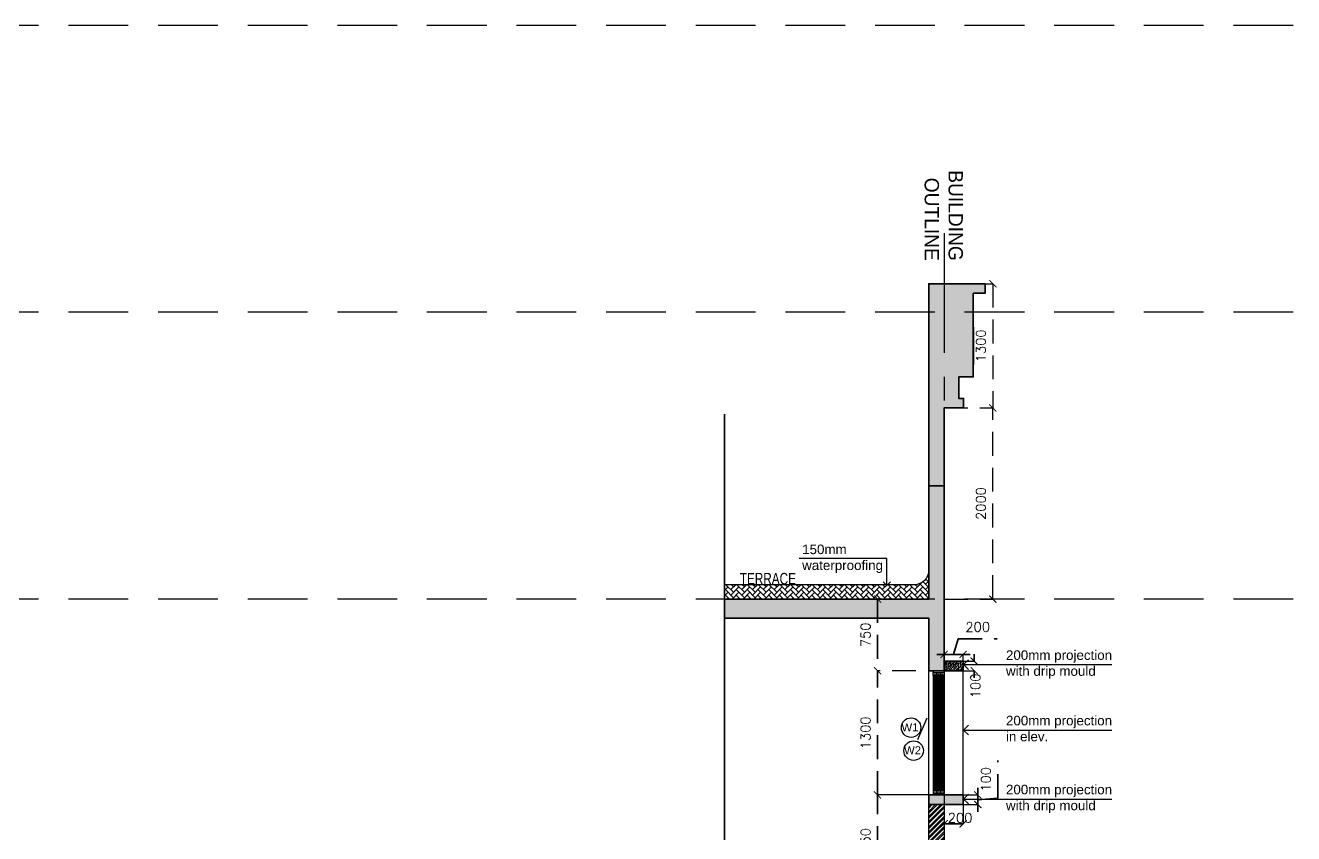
# Model space of a CAD drawing. Header units: millimetres. Extents: x 1066295 to 1300022, y -5734212 to -5454663.
# Drawn here: x 1173901 to 1187169, y -5463648 to -5455191 of the extents above; entities that cross this region are included whole.
import ezdxf
from ezdxf.enums import TextEntityAlignment as Align

# ---------------------------------------------------------------- set-up
doc = ezdxf.new("R2010")
doc.units = ezdxf.units.MM
doc.header["$LTSCALE"] = 1000
doc.header["$MEASUREMENT"] = 0
for name, pattern in [('AUDIT_D_120904163729-0', [0]), ('T9_PROFILE SECTIONS$0$HIDDEN', [0.375, 0.25, -0.125]), ('T9_PROFILE SECTIONS$0$HIDDEN2', [0.1875, 0.125, -0.0625]), ('T9_PROFILE SECTIONS$0$T10(T7 IS SIMILAR BUT MIRROR) - DIMENSION & TEXTING$0$HIDDEN', [0.375, 0.25, -0.125]), ('T9_PROFILE SECTIONS$0$T8_PROFILE SECTIONS$0$AUDIT_D_120904163729-0', [0]), ('T9_PROFILE SECTIONS$0$T8_PROFILE SECTIONS$0$HIDDEN', [0.375, 0.25, -0.125]), ('T9_PROFILE SECTIONS$0$T8_PROFILE SECTIONS$0$PHANTOM2', [1.25, 0.625, -0.125, 0.125, -0.125, 0.125, -0.125])]:
    doc.linetypes.add(name, pattern=pattern)
doc.layers.get('0').update_dxf_attribs({"linetype": 'AUDIT_D_120904163729-0'})
for name, color, linetype, lineweight in [('T9_PROFILE SECTIONS$0$A-SLAB', 3, 'Continuous', 35), ('T9_PROFILE SECTIONS$0$T8_PROFILE SECTIONS$0$A-DIMENSION', 2, 'Continuous', 35), ('T9_PROFILE SECTIONS$0$T8_PROFILE SECTIONS$0$A-SLAB', 3, 'Continuous', 35), ('T9_PROFILE SECTIONS$0$T8_PROFILE SECTIONS$0$a-Text', 4, 'Continuous', 0), ('T9_PROFILE SECTIONS$0$T8_PROFILE SECTIONS$0$NON-STRUCT -150', 230, 'Continuous', 30), ('T9_PROFILE SECTIONS$0$T8_PROFILE SECTIONS$0$R0-18-10-2014-T1-1st Podium Floor Plan$0$Text', 7, 'Continuous', 0)]:
    doc.layers.add(name, color=color, linetype=linetype, lineweight=lineweight)
for name, color, linetype in [('T9_PROFILE SECTIONS$0$LEVEL', 7, 'Continuous'), ('T9_PROFILE SECTIONS$0$T10(T7 IS SIMILAR BUT MIRROR) - DIMENSION & TEXTING$0$A-DIMENSIONS', 2, 'T9_PROFILE SECTIONS$0$T10(T7 IS SIMILAR BUT MIRROR) - DIMENSION & TEXTING$0$HIDDEN'), ('T9_PROFILE SECTIONS$0$T8_PROFILE SECTIONS$0$A-BUILDING LINE TURNS HERE', 252, 'T9_PROFILE SECTIONS$0$T8_PROFILE SECTIONS$0$PHANTOM2'), ('T9_PROFILE SECTIONS$0$T8_PROFILE SECTIONS$0$a-ele', 8, 'Continuous'), ('T9_PROFILE SECTIONS$0$T8_PROFILE SECTIONS$0$A-SUNK SLAB', 251, 'T9_PROFILE SECTIONS$0$T8_PROFILE SECTIONS$0$AUDIT_D_120904163729-0'), ('T9_PROFILE SECTIONS$0$T8_PROFILE SECTIONS$0$a-wall', 6, 'Continuous'), ('T9_PROFILE SECTIONS$0$T8_PROFILE SECTIONS$0$a-window', 5, 'Continuous'), ('T9_PROFILE SECTIONS$0$T8_PROFILE SECTIONS$0$ELEV 5', 8, 'Continuous'), ('T9_PROFILE SECTIONS$0$T8_PROFILE SECTIONS$0$HATCH 150', 8, 'Continuous'), ('T9_PROFILE SECTIONS$0$T8_PROFILE SECTIONS$0$Leader', 2, 'T9_PROFILE SECTIONS$0$T8_PROFILE SECTIONS$0$AUDIT_D_120904163729-0'), ('T9_PROFILE SECTIONS$0$T8_PROFILE SECTIONS$0$TEXT ROOM', 7, 'Continuous'), ('T9_PROFILE SECTIONS$0$T8_PROFILE SECTIONS$0$TYPICAL UNITS$0$a-door-no', 104, 'Continuous')]:
    doc.layers.add(name, color=color, linetype=linetype)
doc.styles.add('T9_PROFILE SECTIONS$0$Romans 1', font='romans.shx', dxfattribs={"height": 100})
doc.styles.add('T9_PROFILE SECTIONS$0$T8_PROFILE SECTIONS$0$ARIAL ARROW', font='arial.ttf')
doc.styles.add('T9_PROFILE SECTIONS$0$T8_PROFILE SECTIONS$0$Romans 1', font='romans.shx', dxfattribs={"height": 100})
doc.styles.add('T9_PROFILE SECTIONS$0$T8_PROFILE SECTIONS$0$RSP_TXT 500', font='swisscl.ttf', dxfattribs={"height": 250})
doc.styles.add('T9_PROFILE SECTIONS$0$T8_PROFILE SECTIONS$0$STANDARD', font='GOTHIC.TTF')
doc.styles.add('T9_PROFILE SECTIONS$0$T8_PROFILE SECTIONS$0$TYPICAL UNITS$0$LODHA STANDERD', font='sanss___.ttf')
doc.dimstyles.new('T9_PROFILE SECTIONS$0$ALPINE S', dxfattribs={"dimscale": 0, "dimtxt": 100, "dimasz": 75, "dimexe": 0, "dimexo": 0, "dimgap": 75, "dimtad": 1, "dimdec": 0, "dimzin": 0, "dimdsep": 46, "dimtxsty": 'T9_PROFILE SECTIONS$0$Romans 1', "dimblk": 'T9_PROFILE SECTIONS$0$_ArchTick', "dimcen": 0.09, "dimclrd": 256, "dimclre": 256, "dimclrt": 7, "dimadec": 0, "dimazin": 0, "dimtfac": 1, "dimtdec": 0, "dimtofl": 0, "dimtmove": 1, "dimatfit": 0, "dimldrblk": 'T9_PROFILE SECTIONS$0$_Open90', "dimfxl": 1, "dimtolj": 1, "dimtzin": 0, "dimarcsym": 0})
doc.dimstyles.new('T9_PROFILE SECTIONS$0$T8_PROFILE SECTIONS$0$ALPINE S', dxfattribs={"dimscale": 0, "dimtxt": 100, "dimasz": 75, "dimexe": 0, "dimexo": 0, "dimgap": 75, "dimtad": 1, "dimdec": 0, "dimzin": 0, "dimdsep": 46, "dimtxsty": 'T9_PROFILE SECTIONS$0$T8_PROFILE SECTIONS$0$Romans 1', "dimblk": 'T9_PROFILE SECTIONS$0$T8_PROFILE SECTIONS$0$_ArchTick', "dimcen": 0.09, "dimclrd": 256, "dimclre": 256, "dimclrt": 7, "dimadec": 0, "dimazin": 0, "dimtfac": 1, "dimtdec": 0, "dimtofl": 0, "dimtmove": 1, "dimatfit": 0, "dimldrblk": 'T9_PROFILE SECTIONS$0$T8_PROFILE SECTIONS$0$_Open90', "dimfxl": 1, "dimtolj": 1, "dimtzin": 0, "dimarcsym": 0})

# ---------------------------------------------------------------- blocks, each defined once
blk = doc.blocks.new('T9_PROFILE SECTIONS$0$T8_PROFILE SECTIONS$0$_ArchTick')
at = {"color": 0, "linetype": 'ByBlock', "const_width": 0.15}
blk.add_lwpolyline([(-0.5, -0.5), (0.5, 0.5)], dxfattribs=at)
blk = doc.blocks.new('*D679')
at = {"layer": 'T9_PROFILE SECTIONS$0$T8_PROFILE SECTIONS$0$A-DIMENSION', "linetype": 'T9_PROFILE SECTIONS$0$T8_PROFILE SECTIONS$0$HIDDEN', "lineweight": -2, "transparency": 16777216}
for p, q in [((1184962.819292614, -5458795.054035557), (1184561.035165025, -5458795.054035557)), ((1184962.819292614, -5459545.054035557), (1184561.035165025, -5459545.054035557))]:
    blk.add_line(p, q, dxfattribs=at)
at = {"layer": 'T9_PROFILE SECTIONS$0$T8_PROFILE SECTIONS$0$A-DIMENSION', "linetype": 'T9_PROFILE SECTIONS$0$T8_PROFILE SECTIONS$0$HIDDEN', "transparency": 16777216}
blk.add_line((1184561.035165025, -5458795.054035557), (1184561.035165025, -5459545.054035557), dxfattribs=at)
at = {"layer": 'T9_PROFILE SECTIONS$0$T8_PROFILE SECTIONS$0$A-DIMENSION', "linetype": 'ByBlock', "transparency": 16777216, "xscale": 75, "yscale": 75, "zscale": 75}
for p, rotation in [((1184561.035165025, -5458795.054035557), 90), ((1184561.035165025, -5459545.054035557), 270)]:
    blk.add_blockref('T9_PROFILE SECTIONS$0$T8_PROFILE SECTIONS$0$_ArchTick', p, dxfattribs=dict(at, rotation=rotation))
at = {"layer": 'T9_PROFILE SECTIONS$0$T8_PROFILE SECTIONS$0$A-DIMENSION', "color": 7, "linetype": 'ByBlock', "transparency": 16777216, "insert": (1184436.035165026, -5459170.054035557), "char_height": 100, "attachment_point": 5, "rotation": 90, "style": 'T9_PROFILE SECTIONS$0$T8_PROFILE SECTIONS$0$Romans 1'}
blk.add_mtext('\\A1;750', dxfattribs=at)
blk = doc.blocks.new('T9_PROFILE SECTIONS$0$T8_PROFILE SECTIONS$0$_Open90')
at = {"color": 0, "linetype": 'ByBlock', "lineweight": -2}
for p, q in [((0, 0), (-1, 0)), ((-0.5, 0.5), (0, 0)), ((0, 0), (-0.5, -0.5))]:
    blk.add_line(p, q, dxfattribs=at)
blk = doc.blocks.new('*D697')
at = {"layer": 'T9_PROFILE SECTIONS$0$T8_PROFILE SECTIONS$0$A-DIMENSION', "linetype": 'T9_PROFILE SECTIONS$0$T8_PROFILE SECTIONS$0$HIDDEN', "lineweight": -2, "transparency": 16777216}
for p, q in [((1184962.826916297, -5460845.034934166), (1184561.042789986, -5460845.034934166)), ((1185096.508712113, -5461794.981368806), (1184561.042789986, -5461794.981368806))]:
    blk.add_line(p, q, dxfattribs=at)
at = {"layer": 'T9_PROFILE SECTIONS$0$T8_PROFILE SECTIONS$0$A-DIMENSION', "linetype": 'T9_PROFILE SECTIONS$0$T8_PROFILE SECTIONS$0$HIDDEN', "transparency": 16777216}
blk.add_line((1184561.042789986, -5461794.981368806), (1184561.042789986, -5460845.034934166), dxfattribs=at)
at = {"layer": 'T9_PROFILE SECTIONS$0$T8_PROFILE SECTIONS$0$A-DIMENSION', "linetype": 'ByBlock', "transparency": 16777216, "xscale": 75, "yscale": 75, "zscale": 75}
for p, rotation in [((1184561.042789986, -5460845.034934166), 90), ((1184561.042789986, -5461794.981368806), 270)]:
    blk.add_blockref('T9_PROFILE SECTIONS$0$T8_PROFILE SECTIONS$0$_ArchTick', p, dxfattribs=dict(at, rotation=rotation))
at = {"layer": 'T9_PROFILE SECTIONS$0$T8_PROFILE SECTIONS$0$A-DIMENSION', "color": 7, "linetype": 'ByBlock', "transparency": 16777216, "insert": (1184436.042789987, -5461320.008151487), "char_height": 100, "attachment_point": 5, "rotation": 90, "style": 'T9_PROFILE SECTIONS$0$T8_PROFILE SECTIONS$0$Romans 1'}
blk.add_mtext('\\A1;950', dxfattribs=at)
blk = doc.blocks.new('*D698')
at = {"layer": 'T9_PROFILE SECTIONS$0$T8_PROFILE SECTIONS$0$A-DIMENSION', "linetype": 'T9_PROFILE SECTIONS$0$T8_PROFILE SECTIONS$0$HIDDEN', "lineweight": -2, "transparency": 16777216}
for p, q in [((1184962.826916297, -5459545.054038306), (1184561.042789986, -5459545.054038306)), ((1185096.60679037, -5460845.034934168), (1184561.042789986, -5460845.034934168))]:
    blk.add_line(p, q, dxfattribs=at)
at = {"layer": 'T9_PROFILE SECTIONS$0$T8_PROFILE SECTIONS$0$A-DIMENSION', "linetype": 'T9_PROFILE SECTIONS$0$T8_PROFILE SECTIONS$0$HIDDEN', "transparency": 16777216}
blk.add_line((1184561.042789986, -5460845.034934168), (1184561.042789986, -5459545.054038306), dxfattribs=at)
at = {"layer": 'T9_PROFILE SECTIONS$0$T8_PROFILE SECTIONS$0$A-DIMENSION', "linetype": 'ByBlock', "transparency": 16777216, "xscale": 75, "yscale": 75, "zscale": 75}
for p, rotation in [((1184561.042789986, -5459545.054038306), 90), ((1184561.042789986, -5460845.034934168), 270)]:
    blk.add_blockref('T9_PROFILE SECTIONS$0$T8_PROFILE SECTIONS$0$_ArchTick', p, dxfattribs=dict(at, rotation=rotation))
at = {"layer": 'T9_PROFILE SECTIONS$0$T8_PROFILE SECTIONS$0$A-DIMENSION', "color": 7, "linetype": 'ByBlock', "transparency": 16777216, "insert": (1184436.042789987, -5460195.044486237), "char_height": 100, "attachment_point": 5, "rotation": 90, "style": 'T9_PROFILE SECTIONS$0$T8_PROFILE SECTIONS$0$Romans 1'}
blk.add_mtext('\\A1;1300', dxfattribs=at)
blk = doc.blocks.new('T9_PROFILE SECTIONS$0$T8_PROFILE SECTIONS$0$TYPICAL UNITS$0$B-flat-33')
at = {"layer": 'T9_PROFILE SECTIONS$0$T8_PROFILE SECTIONS$0$TYPICAL UNITS$0$a-door-no'}
blk.add_ellipse((14107.61507096316, 1401.53111237858), major_axis=(0.02899166201322233, -181.0162510421596), ratio=0.9999894850701674, dxfattribs=at)
at = {"layer": 'T9_PROFILE SECTIONS$0$T8_PROFILE SECTIONS$0$TYPICAL UNITS$0$a-door-no', "style": 'T9_PROFILE SECTIONS$0$T8_PROFILE SECTIONS$0$TYPICAL UNITS$0$LODHA STANDERD', "oblique": 1.577147961390024e-05, "width": 0.9999894886737732}
blk.add_attdef('OP1', text='', height=149.9999997297267, rotation=0.7592242381622432, dxfattribs=at).set_placement((14117.02385249914, 1331.605178014608), align=Align.CENTER)
blk = doc.blocks.new('*D702')
at = {"layer": 'T9_PROFILE SECTIONS$0$T8_PROFILE SECTIONS$0$A-DIMENSION', "linetype": 'T9_PROFILE SECTIONS$0$T8_PROFILE SECTIONS$0$HIDDEN', "lineweight": -2, "transparency": 16777216}
for p, q in [((1185256.61120601, -5460945.029635462), (1185256.61120601, -5461146.920588057)), ((1185456.611205964, -5460945.026231403), (1185456.611205964, -5461146.920588057))]:
    blk.add_line(p, q, dxfattribs=at)
at = {"layer": 'T9_PROFILE SECTIONS$0$T8_PROFILE SECTIONS$0$A-DIMENSION', "linetype": 'T9_PROFILE SECTIONS$0$T8_PROFILE SECTIONS$0$HIDDEN', "transparency": 16777216}
blk.add_line((1185456.611205964, -5461146.920588057), (1185256.61120601, -5461146.920588057), dxfattribs=at)
at = {"layer": 'T9_PROFILE SECTIONS$0$T8_PROFILE SECTIONS$0$A-DIMENSION', "linetype": 'ByBlock', "transparency": 16777216, "xscale": 75, "yscale": 75, "zscale": 75, "rotation": 180}
blk.add_blockref('T9_PROFILE SECTIONS$0$T8_PROFILE SECTIONS$0$_ArchTick', (1185256.61120601, -5461146.920588057), dxfattribs=at)
at = {"layer": 'T9_PROFILE SECTIONS$0$T8_PROFILE SECTIONS$0$A-DIMENSION', "linetype": 'ByBlock', "transparency": 16777216, "xscale": 75, "yscale": 75, "zscale": 75}
blk.add_blockref('T9_PROFILE SECTIONS$0$T8_PROFILE SECTIONS$0$_ArchTick', (1185456.611205964, -5461146.920588057), dxfattribs=at)
at = {"layer": 'T9_PROFILE SECTIONS$0$T8_PROFILE SECTIONS$0$A-DIMENSION', "color": 7, "linetype": 'ByBlock', "transparency": 16777216, "insert": (1185424.264159498, -5461084.201925551), "char_height": 100, "attachment_point": 5, "style": 'T9_PROFILE SECTIONS$0$T8_PROFILE SECTIONS$0$Romans 1'}
blk.add_mtext('\\A1;200', dxfattribs=at)
blk = doc.blocks.new('*D703')
at = {"layer": 'T9_PROFILE SECTIONS$0$T8_PROFILE SECTIONS$0$A-DIMENSION', "linetype": 'T9_PROFILE SECTIONS$0$T8_PROFILE SECTIONS$0$HIDDEN', "transparency": 16777216}
for p, q in [((1185819.188891357, -5460878.327149066), (1185819.188891357, -5460485.470006209)), ((1185609.754069575, -5460845.026231424), (1185609.754069575, -5460770.026231424)), ((1185609.754069575, -5460945.026231403), (1185609.754069575, -5460845.026231424)), ((1185609.754069575, -5460895.026231414), (1185819.188891357, -5460878.327149066)), ((1185609.754069575, -5460945.026231403), (1185609.754069575, -5461020.026231403))]:
    blk.add_line(p, q, dxfattribs=at)
at = {"layer": 'T9_PROFILE SECTIONS$0$T8_PROFILE SECTIONS$0$A-DIMENSION', "linetype": 'T9_PROFILE SECTIONS$0$T8_PROFILE SECTIONS$0$HIDDEN', "lineweight": -2, "transparency": 16777216}
for p, q in [((1185456.611205964, -5460845.026231424), (1185609.754069575, -5460845.026231424)), ((1185456.611205964, -5460945.026231403), (1185609.754069575, -5460945.026231403))]:
    blk.add_line(p, q, dxfattribs=at)
at = {"layer": 'T9_PROFILE SECTIONS$0$T8_PROFILE SECTIONS$0$A-DIMENSION', "linetype": 'ByBlock', "transparency": 16777216, "xscale": 75, "yscale": 75, "zscale": 75}
for p, rotation in [((1185609.754069575, -5460845.026231424), 270), ((1185609.754069575, -5460945.026231403), 90)]:
    blk.add_blockref('T9_PROFILE SECTIONS$0$T8_PROFILE SECTIONS$0$_ArchTick', p, dxfattribs=dict(at, rotation=rotation))
at = {"layer": 'T9_PROFILE SECTIONS$0$T8_PROFILE SECTIONS$0$A-DIMENSION', "color": 7, "linetype": 'ByBlock', "transparency": 16777216, "insert": (1185694.188891358, -5460681.898577638), "char_height": 100, "attachment_point": 5, "rotation": 90, "style": 'T9_PROFILE SECTIONS$0$T8_PROFILE SECTIONS$0$Romans 1'}
blk.add_mtext('\\A1;100', dxfattribs=at)
blk = doc.blocks.new('T9_PROFILE SECTIONS$0$_ArchTick')
at = {"color": 0, "linetype": 'ByBlock', "const_width": 0.15}
blk.add_lwpolyline([(-0.5, -0.5), (0.5, 0.5)], dxfattribs=at)
blk = doc.blocks.new('*D693')
at = {"layer": 'T9_PROFILE SECTIONS$0$T10(T7 IS SIMILAR BUT MIRROR) - DIMENSION & TEXTING$0$A-DIMENSIONS', "linetype": 'T9_PROFILE SECTIONS$0$HIDDEN', "lineweight": -2, "transparency": 16777216}
for p, q in [((1185256.6214342, -5456795.613455906), (1185767.260749434, -5456795.613455906)), ((1185256.62143429, -5458796.054031526), (1185767.260749434, -5458796.054031526))]:
    blk.add_line(p, q, dxfattribs=at)
at = {"layer": 'T9_PROFILE SECTIONS$0$T10(T7 IS SIMILAR BUT MIRROR) - DIMENSION & TEXTING$0$A-DIMENSIONS', "lineweight": -2, "transparency": 16777216}
blk.add_line((1185767.260749434, -5458796.054031526), (1185767.260749434, -5456795.613455906), dxfattribs=at)
at = {"layer": 'T9_PROFILE SECTIONS$0$T10(T7 IS SIMILAR BUT MIRROR) - DIMENSION & TEXTING$0$A-DIMENSIONS', "linetype": 'ByBlock', "lineweight": -2, "transparency": 16777216, "xscale": 75, "yscale": 75, "zscale": 75}
for p, rotation in [((1185767.260749434, -5456795.613455906), 90), ((1185767.260749434, -5458796.054031526), 270)]:
    blk.add_blockref('T9_PROFILE SECTIONS$0$_ArchTick', p, dxfattribs=dict(at, rotation=rotation))
at = {"layer": 'T9_PROFILE SECTIONS$0$T10(T7 IS SIMILAR BUT MIRROR) - DIMENSION & TEXTING$0$A-DIMENSIONS', "color": 7, "linetype": 'ByBlock', "transparency": 16777216, "insert": (1185642.260749435, -5457795.833743716), "char_height": 100, "attachment_point": 5, "rotation": 90, "style": 'T9_PROFILE SECTIONS$0$Romans 1', "bg_fill": 3, "box_fill_scale": 1.25, "bg_fill_color": 256, "bg_fill_true_color": 13158600, "bg_fill_transparency": 0}
blk.add_mtext('\\A1;2000', dxfattribs=at)
blk = doc.blocks.new('T9_PROFILE SECTIONS$0$_Open90')
at = {"color": 0, "linetype": 'ByBlock', "lineweight": -2}
for p, q in [((0, 0), (-1, 0)), ((-0.5, 0.5), (0, 0)), ((0, 0), (-0.5, -0.5))]:
    blk.add_line(p, q, dxfattribs=at)
blk = doc.blocks.new('*D694')
at = {"layer": 'T9_PROFILE SECTIONS$0$T10(T7 IS SIMILAR BUT MIRROR) - DIMENSION & TEXTING$0$A-DIMENSIONS', "linetype": 'T9_PROFILE SECTIONS$0$HIDDEN', "lineweight": -2, "transparency": 16777216}
for p, q in [((1185256.639914492, -5455495.206983202), (1185767.260749435, -5455495.206983202)), ((1185256.6214342, -5456795.613455906), (1185767.260749435, -5456795.613455906))]:
    blk.add_line(p, q, dxfattribs=at)
at = {"layer": 'T9_PROFILE SECTIONS$0$T10(T7 IS SIMILAR BUT MIRROR) - DIMENSION & TEXTING$0$A-DIMENSIONS', "lineweight": -2, "transparency": 16777216}
blk.add_line((1185767.260749435, -5455495.206983202), (1185767.260749435, -5456795.613455906), dxfattribs=at)
at = {"layer": 'T9_PROFILE SECTIONS$0$T10(T7 IS SIMILAR BUT MIRROR) - DIMENSION & TEXTING$0$A-DIMENSIONS', "linetype": 'ByBlock', "lineweight": -2, "transparency": 16777216, "xscale": 75, "yscale": 75, "zscale": 75}
for p, rotation in [((1185767.260749435, -5455495.206983202), 90), ((1185767.260749435, -5456795.613455906), 270)]:
    blk.add_blockref('T9_PROFILE SECTIONS$0$_ArchTick', p, dxfattribs=dict(at, rotation=rotation))
at = {"layer": 'T9_PROFILE SECTIONS$0$T10(T7 IS SIMILAR BUT MIRROR) - DIMENSION & TEXTING$0$A-DIMENSIONS', "color": 7, "linetype": 'ByBlock', "transparency": 16777216, "insert": (1185642.260749436, -5456145.410219554), "char_height": 100, "attachment_point": 5, "rotation": 90, "style": 'T9_PROFILE SECTIONS$0$Romans 1', "bg_fill": 3, "box_fill_scale": 1.25, "bg_fill_color": 256, "bg_fill_true_color": 13158600, "bg_fill_transparency": 0}
blk.add_mtext('\\A1;1300', dxfattribs=at)
blk = doc.blocks.new('*D695')
at = {"layer": 'T9_PROFILE SECTIONS$0$T8_PROFILE SECTIONS$0$A-DIMENSION', "linetype": 'T9_PROFILE SECTIONS$0$T8_PROFILE SECTIONS$0$HIDDEN', "transparency": 16777216}
for p, q in [((1185572.942250889, -5459445.054068361), (1185572.942250889, -5459370.054068361)), ((1185572.942250889, -5459545.054068382), (1185572.942250889, -5459620.054068382))]:
    blk.add_line(p, q, dxfattribs=at)
at = {"layer": 'T9_PROFILE SECTIONS$0$T8_PROFILE SECTIONS$0$A-DIMENSION', "linetype": 'T9_PROFILE SECTIONS$0$T8_PROFILE SECTIONS$0$HIDDEN', "lineweight": -2, "transparency": 16777216}
for p, q in [((1185456.611004191, -5459445.054068361), (1185572.942250889, -5459445.054068361)), ((1185456.610987981, -5459545.054068382), (1185572.942250889, -5459545.054068382))]:
    blk.add_line(p, q, dxfattribs=at)
at = {"layer": 'T9_PROFILE SECTIONS$0$T8_PROFILE SECTIONS$0$A-DIMENSION', "linetype": 'ByBlock', "transparency": 16777216, "xscale": 75, "yscale": 75, "zscale": 75}
for p, rotation in [((1185572.942250889, -5459445.054068361), 270), ((1185572.942250889, -5459545.054068382), 90)]:
    blk.add_blockref('T9_PROFILE SECTIONS$0$T8_PROFILE SECTIONS$0$_ArchTick', p, dxfattribs=dict(at, rotation=rotation))
at = {"layer": 'T9_PROFILE SECTIONS$0$T8_PROFILE SECTIONS$0$A-DIMENSION', "color": 7, "linetype": 'ByBlock', "transparency": 16777216, "insert": (1185585.44225089, -5459703.954162322), "char_height": 100, "attachment_point": 5, "rotation": 90, "style": 'T9_PROFILE SECTIONS$0$T8_PROFILE SECTIONS$0$Romans 1'}
blk.add_mtext('\\A1;100', dxfattribs=at)
blk = doc.blocks.new('*D696')
at = {"layer": 'T9_PROFILE SECTIONS$0$T8_PROFILE SECTIONS$0$A-DIMENSION', "linetype": 'T9_PROFILE SECTIONS$0$T8_PROFILE SECTIONS$0$HIDDEN', "transparency": 16777216}
for p, q in [((1185356.616211109, -5459374.549189799), (1185405.366211109, -5459212.049189799)), ((1185405.366211109, -5459212.049189799), (1185812.509068252, -5459212.049189799)), ((1185256.621434238, -5459374.549189799), (1185181.621434238, -5459374.549189799)), ((1185256.621434238, -5459374.549189799), (1185456.610987981, -5459374.549189799)), ((1185456.610987981, -5459374.549189799), (1185531.610987981, -5459374.549189799))]:
    blk.add_line(p, q, dxfattribs=at)
at = {"layer": 'T9_PROFILE SECTIONS$0$T8_PROFILE SECTIONS$0$A-DIMENSION', "linetype": 'T9_PROFILE SECTIONS$0$T8_PROFILE SECTIONS$0$HIDDEN', "lineweight": -2, "transparency": 16777216}
for p, q in [((1185256.621434238, -5459445.054035944), (1185256.621434238, -5459374.549189799)), ((1185456.610987981, -5459445.054035944), (1185456.610987981, -5459374.549189799))]:
    blk.add_line(p, q, dxfattribs=at)
at = {"layer": 'T9_PROFILE SECTIONS$0$T8_PROFILE SECTIONS$0$A-DIMENSION', "linetype": 'ByBlock', "transparency": 16777216, "xscale": 75, "yscale": 75, "zscale": 75}
blk.add_blockref('T9_PROFILE SECTIONS$0$T8_PROFILE SECTIONS$0$_ArchTick', (1185256.621434238, -5459374.549189799), dxfattribs=at)
at = {"layer": 'T9_PROFILE SECTIONS$0$T8_PROFILE SECTIONS$0$A-DIMENSION', "linetype": 'ByBlock', "transparency": 16777216, "xscale": 75, "yscale": 75, "zscale": 75, "rotation": 180}
blk.add_blockref('T9_PROFILE SECTIONS$0$T8_PROFILE SECTIONS$0$_ArchTick', (1185456.610987981, -5459374.549189799), dxfattribs=at)
at = {"layer": 'T9_PROFILE SECTIONS$0$T8_PROFILE SECTIONS$0$A-DIMENSION', "color": 7, "linetype": 'ByBlock', "transparency": 16777216, "insert": (1185608.937639681, -5459087.049189799), "char_height": 100, "attachment_point": 5, "style": 'T9_PROFILE SECTIONS$0$T8_PROFILE SECTIONS$0$Romans 1'}
blk.add_mtext('\\A1;200', dxfattribs=at)
blk = doc.blocks.new('T9_PROFILE SECTIONS')
at = {"layer": 'T9_PROFILE SECTIONS$0$T8_PROFILE SECTIONS$0$A-SUNK SLAB', "linetype": 'ByBlock'}
h = blk.add_hatch(dxfattribs=at)
h.set_pattern_fill('AR-HBONE', color=256, scale=10, angle=450)
h.set_pattern_definition([(44.99999999999989, (-4498086.982528962, -7245323.339247691), (3.215148589803641e-14, 56.5685424949238), [120, -40]), (135.0000000000001, (-4498058.698257713, -7245295.054976441), (3.215148589803641e-14, 56.5685424949238), [120, -40])])
edge = h.paths.add_edge_path()
edge.add_arc((1184946.545863149, -5458495.042514294), 150.0000234773331, 270.000416524525, 359.9911984694566, ccw=False)
edge.add_line((1184946.546953607, -5458645.042537768), (1182961.71899386, -5458645.054035963))
edge.add_line((1182961.71899386, -5458645.054035963), (1182961.71899386, -5458795.05403343))
edge.add_line((1182961.71899386, -5458795.05403343), (1185096.534361393, -5458795.05403343))
edge.add_line((1185096.534361393, -5458795.05403343), (1185096.545884856, -5458495.065556651))
at = {"layer": 'T9_PROFILE SECTIONS$0$T8_PROFILE SECTIONS$0$HATCH 150'}
h = blk.add_hatch(color=8, dxfattribs=at)
h.dxf.hatch_style = 1
h.paths.add_polyline_path([(1185096.745437312, -5455495.206983203), (1185096.621434237, -5458795.054035909), (1182961.71899386, -5458795.054035557), (1182961.71899386, -5458995.054035557), (1185096.621434237, -5458995.054035557), (1185096.621434078, -5459545.054035909), (1185256.621434238, -5459545.054035944), (1185256.683435777, -5456795.613455907), (1185461.687370516, -5456795.613455906), (1185461.687370516, -5456695.56071005), (1185411.671288491, -5456695.56071005), (1185411.671288491, -5456470.561196125), (1185561.719534568, -5456470.561196125), (1185561.719534568, -5455595.279722977), (1185686.759739629, -5455595.279722977), (1185686.759739629, -5455495.206983204)])
h = blk.add_hatch(color=8, dxfattribs=at)
h.dxf.hatch_style = 1
h.paths.add_polyline_path([(1185096.621434235, -5457611.948645146), (1185096.621434237, -5458795.054035909), (1182961.71899386, -5458795.054035557), (1182961.71899386, -5458995.054035557), (1185096.621434237, -5458995.054035557), (1185096.621434078, -5459545.054035909), (1185256.621434238, -5459545.054035944), (1185256.62143424, -5457611.948645147)])
h = blk.add_hatch(dxfattribs=at)
h.set_pattern_fill('AR-SAND', color=8, scale=10, angle=90)
h.set_pattern_definition([(127.5, (-6118.245210718829, 129999.9999995483), (-19.26823769013158, -0.6299335810960803), [0, -15.2, 0, -17, 0, -16.25]), (97.49999999999996, (-6118.245210718829, 129999.9999995483), (-28.2214606522974, 17.69776705267727), [0, -8.2, 0, -13.7, 0, -5.25]), (57.49999999999999, (-6118.245210718829, 129987.6999995485), (-0.05659053536964751, 31.14141861751495), [0, -4.999999999999996, 0, -17.99999999999998, 0, -23.49999999999998]), (47.5, (-6118.245210718829, 129987.6999995485), (-8.776755649342492, 30.06126604572294), [0, -2.5, 0, -11.8, 0, -13.5])])
h.paths.add_polyline_path([(1185256.621434238, -5459445.054035944), (1185456.610987981, -5459445.054068361), (1185456.610987981, -5459545.054068382), (1185256.621434238, -5459545.054035964)])
h = blk.add_hatch(dxfattribs=at)
h.set_pattern_fill('ACET-2D-AR-SAND', color=8, scale=10, angle=360)
h.set_pattern_definition([(37.50000000000001, (-4486617.330588127, -6903259.893883622), (-9.539291592566649, 12.43184684236365), [0, -15.2, 0, -17, 0, -16.25]), (7.499999999999982, (-4486617.330588127, -6903259.893883622), (-3.350607354288714, 25.45038959146572), [0, -8.2, 0, -13.7, 0, -5.25]), (327.5, (-4486629.630588125, -6903259.893883622), (9.01588742805972, 14.15210846074024), [0, -5.000000000000001, 0, -18, 0, -23.5]), (317.5, (-4486629.630588125, -6903259.893883622), (18.09230575994739, 19.74428707977512), [0, -2.499999999999998, 0, -11.79999999999999, 0, -13.49999999999999])])
h.paths.add_polyline_path([(1185456.610987981, -5460845.028244206), (1185096.507183896, -5460845.034936751), (1185096.507646865, -5460945.027900809), (1185456.611205964, -5460945.026231403)])
h.paths.add_polyline_path([(1185256.641808854, -5462445.054038492), (1185456.641825821, -5462445.054038492), (1185456.641825821, -5462545.054038513), (1185256.641808854, -5462545.054038513)])
at = {"layer": 'T9_PROFILE SECTIONS$0$T8_PROFILE SECTIONS$0$NON-STRUCT -150'}
h = blk.add_hatch(dxfattribs=at)
h.set_pattern_fill('ACET-2D-ANSI32', color=8, scale=100, angle=359.9999999999999)
h.set_pattern_definition([(44.99999999999994, (-4486617.330588127, -6903259.893883622), (-26.5165042944955, 26.51650429449556), []), (44.99999999999994, (-4486599.652918626, -6903259.893883622), (-26.5165042944955, 26.51650429449556), [])])
h.paths.add_polyline_path([(1185256.616292645, -5461794.975918646), (1185096.508712113, -5461794.975918646), (1185096.508712113, -5460945.028244206), (1185256.616292645, -5460945.028244206)])
at = {"layer": 'T9_PROFILE SECTIONS$0$LEVEL', "color": 8, "linetype": 'T9_PROFILE SECTIONS$0$HIDDEN2', "ltscale": 5}
for p, q in [((1261097.594794433, -5452792.223132901, -0.0100267390335524), (1103452.496406355, -5452792.223132901, -0.0100267390335524)), ((1261097.594794433, -5455792.222466053, -0.0100267390335524), (1103452.48570387, -5455792.222466052, -0.0100267390335524)), ((1261097.594794433, -5458795.054031526, -0.0100267390335524), (1103452.47420929, -5458795.054031526, -0.0100267390335524))]:
    blk.add_line(p, q, dxfattribs=at)
at = {"layer": 'T9_PROFILE SECTIONS$0$T8_PROFILE SECTIONS$0$A-BUILDING LINE TURNS HERE', "ltscale": 2}
for q in [(1185256.62143424, -5549767.871344726, -0.01002673904352441), (1185256.62143424, -5460255.576685041, -0.01002673904352441)]:
    blk.add_line((1185256.62143424, -5454968.320605253, -0.01002673904352441), q, dxfattribs=at)
at = {"layer": 'T9_PROFILE SECTIONS$0$T8_PROFILE SECTIONS$0$a-ele', "elevation": -0.01002673904352441}
blk.add_lwpolyline([(1185096.472401981, -5460845.034934166), (1185096.472401981, -5459545.054727512)], dxfattribs=at)
at = {"layer": 'T9_PROFILE SECTIONS$0$T8_PROFILE SECTIONS$0$A-SLAB', "linetype": 'ByBlock', "elevation": -0.02005347807707505}
blk.add_lwpolyline([(1182961.726636441, -5456861.47906871), (1182961.726636441, -5503985.199056651), (1182757.349710171, -5503985.199056651), (1182757.349710171, -5504063.658615435), (1183317.601766448, -5504063.658615435), (1183317.601766448, -5504178.695497747), (1182961.726636441, -5504178.695497747), (1182961.726636441, -5545933.661792387)], dxfattribs=at)
at = {"layer": 'T9_PROFILE SECTIONS$0$T8_PROFILE SECTIONS$0$A-SLAB', "linetype": 'ByBlock'}
for points, elevation in [([(1185096.621434235, -5457611.948645146), (1185096.621434237, -5458795.054035909), (1182961.71899386, -5458795.054035557), (1182961.71899386, -5458995.054035557), (1185096.621434237, -5458995.054035557), (1185096.621434078, -5459545.054035909), (1185256.621434238, -5459545.054035944), (1185256.62143424, -5457611.948645147)], -0.010026739033556), ([(1185256.621434238, -5459445.054035944), (1185456.610987981, -5459445.054068361), (1185456.610987981, -5459545.054068382), (1185256.621434238, -5459545.054035964)], -0.010026739033556), ([(1185456.610987981, -5460845.028244206), (1185096.507183896, -5460845.034936751), (1185096.507646865, -5460945.027900809), (1185456.611205964, -5460945.026231403)], -0.01002673904352441)]:
    blk.add_lwpolyline(points, close=True, dxfattribs=dict(at, elevation=elevation))
at = {"layer": 'T9_PROFILE SECTIONS$0$T8_PROFILE SECTIONS$0$A-SUNK SLAB', "linetype": 'ByBlock', "elevation": -0.010026739033556}
blk.add_lwpolyline([(1185096.545884856, -5458495.065556651, -0.4141664409129774), (1184946.546953607, -5458645.042537768), (1182961.71899386, -5458645.054035963), (1182961.71899386, -5458795.05403343), (1185096.534361393, -5458795.05403343)], format="xyb", close=True, dxfattribs=at)
blk.add_lwpolyline([(1185096.621434237, -5458795.054035557), (1183596.621434238, -5458795.054035557), (1183596.621434238, -5458795.054035557), (1185096.621434237, -5458795.054035557)], close=True, dxfattribs=at)
at = {"layer": 'T9_PROFILE SECTIONS$0$T8_PROFILE SECTIONS$0$a-wall', "linetype": 'ByBlock', "elevation": -0.01002673904352441}
blk.add_lwpolyline([(1185256.616292645, -5461794.975918646), (1185096.508712113, -5461794.975918646), (1185096.508712113, -5460945.028244206), (1185256.616292645, -5460945.028244206)], close=True, dxfattribs=at)
at = {"layer": 'T9_PROFILE SECTIONS$0$T8_PROFILE SECTIONS$0$a-window', "color": 1}
for p, q in [((1185144.056723204, -5459590.054071615, -0.01002673904352441), (1185144.056723204, -5460800.031625303, -0.01002673904352441)), ((1185181.556723204, -5459590.054071615, -0.01002673904352441), (1185181.556723204, -5460800.031625303, -0.01002673904352441)), ((1185181.556723204, -5459590.054071615, -0.01002673904352441), (1185181.556723204, -5460800.031625303, -0.01002673904352441)), ((1185219.056723204, -5459590.054071615, -0.01002673904352441), (1185219.056723204, -5460800.031625303, -0.01002673904352441))]:
    blk.add_line(p, q, dxfattribs=at)
at = {"layer": 'T9_PROFILE SECTIONS$0$T8_PROFILE SECTIONS$0$a-window', "color": 5}
for p, q in [((1185158.281723203, -5459590.054071615, -0.01002673904352441), (1185158.281723204, -5460800.031625303, -0.01002673904352441)), ((1185168.281723204, -5459590.054071615, -0.01002673904352441), (1185168.281723204, -5460800.031625302, -0.01002673904352441)), ((1185195.781723203, -5459590.054071615, -0.01002673904352441), (1185195.781723204, -5460800.031625303, -0.01002673904352441)), ((1185205.781723204, -5459590.054071615, -0.01002673904352441), (1185205.781723204, -5460800.031625302, -0.01002673904352441))]:
    blk.add_line(p, q, dxfattribs=at)
at = {"layer": 'T9_PROFILE SECTIONS$0$T8_PROFILE SECTIONS$0$a-window', "color": 250}
for p, q in [((1185233.281723203, -5459590.054071615, -0.01002673904352441), (1185233.281723204, -5460800.031625303, -0.01002673904352441)), ((1185243.281723203, -5459590.054071615, -0.01002673904352441), (1185243.281723204, -5460800.031625303, -0.01002673904352441)), ((1185256.556723204, -5459590.054071615, -0.01002673904352441), (1185256.556723204, -5460800.031625302, -0.01002673904352441))]:
    blk.add_line(p, q, dxfattribs=at)
at = {"layer": 'T9_PROFILE SECTIONS$0$T8_PROFILE SECTIONS$0$a-window', "color": 4, "elevation": -0.01002673904352441}
for points in [[(1185256.556723205, -5459565.054071616), (1185256.556723205, -5459545.054071616), (1185144.056723204, -5459545.054071615), (1185144.056723204, -5459565.054071615)], [(1185158.281723203, -5459590.054071615), (1185144.056723204, -5459590.054071615), (1185144.056723204, -5459565.054071615), (1185181.556723204, -5459565.054071615), (1185181.556723204, -5459590.054071615), (1185168.281723204, -5459590.054071615), (1185168.281723203, -5459584.054071615), (1185158.281723203, -5459584.054071615)], [(1185195.781723203, -5459590.054071615), (1185181.556723204, -5459590.054071615), (1185181.556723204, -5459565.054071615), (1185219.056723204, -5459565.054071615), (1185219.056723204, -5459590.054071615), (1185205.781723204, -5459590.054071615), (1185205.781723203, -5459584.054071615), (1185195.781723203, -5459584.054071615)], [(1185233.281723203, -5459590.054071615), (1185219.056723204, -5459590.054071615), (1185219.056723204, -5459565.054071615), (1185256.556723205, -5459565.054071616), (1185256.556723204, -5459590.054071615), (1185243.281723203, -5459590.054071615), (1185243.281723203, -5459584.054071615), (1185233.281723203, -5459584.054071615)], [(1185158.281723204, -5460800.031625303), (1185144.056723204, -5460800.031625303), (1185144.056723204, -5460825.031625303), (1185181.556723204, -5460825.031625303), (1185181.556723204, -5460800.031625303), (1185168.281723204, -5460800.031625303), (1185168.281723204, -5460806.031625303), (1185158.281723203, -5460806.031625303)], [(1185256.556723204, -5460845.03159465), (1185256.556723204, -5460825.03159465), (1185144.056723204, -5460825.031625303), (1185144.056723204, -5460845.031625303)], [(1185195.781723204, -5460800.031625303), (1185181.556723204, -5460800.031625303), (1185181.556723204, -5460825.031625303), (1185219.056723204, -5460825.031625303), (1185219.056723204, -5460800.031625303), (1185205.781723204, -5460800.031625303), (1185205.781723204, -5460806.031625303), (1185195.781723203, -5460806.031625303)], [(1185233.281723204, -5460800.031625303), (1185219.056723204, -5460800.031625303), (1185219.056723204, -5460825.031625303), (1185256.556723204, -5460825.031625303), (1185256.556723204, -5460800.031625303), (1185243.281723204, -5460800.031625303), (1185243.281723203, -5460806.031625303), (1185233.281723204, -5460806.031625303)]]:
    blk.add_lwpolyline(points, close=True, dxfattribs=at)
at = {"layer": 'T9_PROFILE SECTIONS$0$T8_PROFILE SECTIONS$0$ELEV 5', "ltscale": 0.7, "elevation": -0.01002673904352441}
blk.add_lwpolyline([(1185456.610987981, -5460845.028244206), (1185456.610987981, -5459545.054068382)], dxfattribs=at)
at = {"layer": 'T9_PROFILE SECTIONS$0$T8_PROFILE SECTIONS$0$TEXT ROOM', "ltscale": 0.1}
blk.add_line((1184982.132975284, -5460265.615747894, -0.01002673904352441), (1185080.706322609, -5460037.001794045, -0.01002673904352441), dxfattribs=at)
ref = blk.add_blockref('T9_PROFILE SECTIONS$0$T8_PROFILE SECTIONS$0$TYPICAL UNITS$0$B-flat-33', (1176976.481147187, -5460928.85825893, -0.01002673904352441), dxfattribs=dict(at, xscale=0.5625, yscale=0.5625, zscale=0.5625))
ref.add_attrib('OP1', 'W1', dxfattribs={"layer": 'T9_PROFILE SECTIONS$0$T8_PROFILE SECTIONS$0$TYPICAL UNITS$0$a-door-no', "height": 84.37499984797128, "rotation": 0.7592242470770336, "style": 'T9_PROFILE SECTIONS$0$T8_PROFILE SECTIONS$0$TYPICAL UNITS$0$LODHA STANDERD', "oblique": 1.577147961390024e-05, "width": 0.9999894886737734}).set_placement((1184901.452141507, -5460180.040451582, -0.01002673904352441), align=Align.CENTER)
ref = blk.add_blockref('T9_PROFILE SECTIONS$0$T8_PROFILE SECTIONS$0$TYPICAL UNITS$0$B-flat-33', (1177002.963823424, -5461169.341972842, -0.01002673904352441), dxfattribs=dict(at, xscale=0.5625, yscale=0.5625, zscale=0.5625))
ref.add_attrib('OP1', 'W2', dxfattribs={"layer": 'T9_PROFILE SECTIONS$0$T8_PROFILE SECTIONS$0$TYPICAL UNITS$0$a-door-no', "height": 84.37499984797128, "rotation": 0.7592242470770336, "style": 'T9_PROFILE SECTIONS$0$T8_PROFILE SECTIONS$0$TYPICAL UNITS$0$LODHA STANDERD', "oblique": 1.577147961390024e-05, "width": 0.9999894886737734}).set_placement((1184927.934817744, -5460420.524165493, -0.01002673904352441), align=Align.CENTER)
at = {"layer": 'T9_PROFILE SECTIONS$0$T8_PROFILE SECTIONS$0$a-Text', "linetype": 'ByBlock', "insert": (1185453.942659606, -5455255.561556932, -0.01002673904352441), "char_height": 150, "width": 1191.515458617359, "attachment_point": 3, "rotation": 270, "style": 'T9_PROFILE SECTIONS$0$T8_PROFILE SECTIONS$0$STANDARD'}
blk.add_mtext('BUILDING OUTLINE ', dxfattribs=at)
at = {"layer": 'T9_PROFILE SECTIONS$0$T8_PROFILE SECTIONS$0$a-Text', "insert": (1183120.223936211, -5458643.28761059, -0.01002673904352441), "char_height": 120, "attachment_point": 7, "style": 'T9_PROFILE SECTIONS$0$T8_PROFILE SECTIONS$0$RSP_TXT 500'}
blk.add_mtext_dynamic_manual_height_columns('TERRACE', width=1106.247748976808, gutter_width=500, heights=[0], dxfattribs=at)
at = {"layer": 'T9_PROFILE SECTIONS$0$T8_PROFILE SECTIONS$0$R0-18-10-2014-T1-1st Podium Floor Plan$0$Text', "char_height": 100, "width": 1133.401091405184, "style": 'T9_PROFILE SECTIONS$0$T8_PROFILE SECTIONS$0$ARIAL ARROW'}
for s, insert, attachment_point in [('150mm waterproofing', (1183772.481674231, -5458521.865858207, -0.01002673904352441), 7), ('200mm projection with drip mould\\P  ', (1185904.779980173, -5459331.727032138, -0.01002673904352441), 1), ('200mm projection in elev.  ', (1185904.779980173, -5460016.791894779, -0.01002673904352441), 1), ('200mm projection with drip mould\\P  ', (1185904.779980173, -5460738.175850178, -0.01002673904352441), 1)]:
    blk.add_mtext(s, dxfattribs=dict(at, insert=insert, attachment_point=attachment_point))
at = {"layer": 'T9_PROFILE SECTIONS$0$T8_PROFILE SECTIONS$0$A-DIMENSION', "linetype": 'ByBlock'}
for base, p1, p2, picture, middle in [((1184561.035165025, -5459545.054035557, -0.02005347665336941), (1184962.819292614, -5458795.054035557, -0.03008021568692005), (1184962.819292614, -5459545.054035557, -0.03008021568692005), '*D679', (1184436.035165026, -5459170.054035557, -0.02005347665336941)), ((1184561.042789986, -5459545.054038306, -0.01002673904352441), (1185096.60679037, -5460845.034934168, -0.02005347807707508), (1184962.826916297, -5459545.054038306, -0.03027385874482086), '*D698', (1184436.042789987, -5460195.044486237, -0.01002673904352441)), ((1184561.042789986, -5460845.034934166, -0.01002673904352441), (1185096.508712113, -5461794.981368806, -0.04030059777837153), (1184962.826916297, -5460845.034934166, -0.03027385874482086), '*D697', (1184436.042789987, -5461320.008151487, -0.01002673904352441))]:
    dim = blk.add_linear_dim(base=base, p1=p1, p2=p2, angle=90, dimstyle='T9_PROFILE SECTIONS$0$T8_PROFILE SECTIONS$0$ALPINE S', override={"dimscale": 1, "dimfxl": 5, "dimlwd": 65535, "dimarcsym": 1}, dxfattribs=at)
    dim.commit()
    dim.dimension.update_dxf_attribs({"geometry": picture, "text_midpoint": middle})
dim = blk.add_linear_dim(base=(1185456.610987981, -5459374.549189799), p1=(1185256.621434238, -5459445.054035944, -0.010026739033556), p2=(1185456.610987981, -5459445.054035944, -0.010026739033556), dimstyle='T9_PROFILE SECTIONS$0$T8_PROFILE SECTIONS$0$ALPINE S', override={"dimscale": 1, "dimfxl": 5, "dimlwd": 65535, "dimarcsym": 1}, dxfattribs=at)
dim.commit()
dim.dimension.update_dxf_attribs({"geometry": '*D696', "text_midpoint": (1185480.366211109, -5459087.049189799)})
for base, p1, p2, angle, picture, middle in [((1185572.942250889, -5459445.054068361), (1185456.610987981, -5459545.054068382, -0.010026739033556), (1185456.611004191, -5459445.054068361, -0.010026739033556), 90, '*D695', (1185710.44225089, -5459703.954162322)), ((1185609.754069575, -5460845.026231424, -0.01002673904352441), (1185456.611205964, -5460945.026231403, -0.01002673904352441), (1185456.611205964, -5460845.026231424, -0.01022038067771732), 270, '*D703', (1185819.188891358, -5460803.327149066, -0.01002673904352441))]:
    dim = blk.add_linear_dim(base=base, p1=p1, p2=p2, angle=angle, dimstyle='T9_PROFILE SECTIONS$0$T8_PROFILE SECTIONS$0$ALPINE S', override={"dimscale": 1, "dimfxl": 5, "dimlwd": 65535, "dimarcsym": 1}, dxfattribs=at)
    dim.commit()
    dim.dimension.update_dxf_attribs({"geometry": picture, "text_midpoint": middle, "dimtype": 128})
dim = blk.add_linear_dim(base=(1185256.61120601, -5461146.920588057, -0.01002673904352441), p1=(1185456.611205964, -5460945.026231403, -0.01022038067771732), p2=(1185256.61120601, -5460945.029635462, -0.01002673904352441), dimstyle='T9_PROFILE SECTIONS$0$T8_PROFILE SECTIONS$0$ALPINE S', override={"dimscale": 1, "dimfxl": 5, "dimlwd": 65535, "dimarcsym": 1}, dxfattribs=at)
dim.commit()
dim.dimension.update_dxf_attribs({"geometry": '*D702', "text_midpoint": (1185424.264159498, -5461209.201925551, -0.01002673904352441), "dimtype": 128})
at = {"layer": 'T9_PROFILE SECTIONS$0$T8_PROFILE SECTIONS$0$Leader'}
for points, override in [([(1184658.34397013, -5458653.388921073, -0.02005347807708671), (1184658.343970131, -5458372.469432442, -0.02005347807708671), (1183740.876736248, -5458372.469432442, -0.02005347807708671)], {"dimscale": 1, "dimtad": 0}), ([(1185462.168404332, -5459481.123457903, -0.01002673904352441), (1185904.779980172, -5459481.123457903, -0.01002673904352441), (1187013.004663322, -5459481.123457903, -0.01002673904352441)], {"dimscale": 1, "dimasz": 100, "dimtad": 0}), ([(1185462.168404332, -5460166.188320544, -0.01002673904352441), (1185904.779980172, -5460166.188320544, -0.01002673904352441), (1187013.004663322, -5460166.188320544, -0.01002673904352441)], {"dimscale": 1, "dimasz": 100, "dimtad": 0}), ([(1185462.168404332, -5460887.572275943, -0.01002673904352441), (1185904.779980172, -5460887.572275943, -0.01002673904352441), (1187013.004663322, -5460887.572275943, -0.01002673904352441)], {"dimscale": 1, "dimasz": 100, "dimtad": 0})]:
    blk.add_leader(points, dimstyle='T9_PROFILE SECTIONS$0$T8_PROFILE SECTIONS$0$ALPINE S', override=override, dxfattribs=at)
at = {"layer": 'T9_PROFILE SECTIONS$0$T10(T7 IS SIMILAR BUT MIRROR) - DIMENSION & TEXTING$0$A-DIMENSIONS', "linetype": 'ByBlock'}
dim = blk.add_linear_dim(base=(1185767.260749434, -5456795.613455906, -0.01002673904351425), p1=(1185256.62143429, -5458796.054031526, -0.01002673904351425), p2=(1185256.6214342, -5456795.613455906, -0.01002673904351425), angle=270, dimstyle='T9_PROFILE SECTIONS$0$ALPINE S', override={"dimscale": 1, "dimfxl": 5, "dimtfill": 1, "dimarcsym": 1}, dxfattribs=at)
dim.commit()
dim.dimension.update_dxf_attribs({"geometry": '*D693', "text_midpoint": (1185642.260749435, -5457795.833743716, -0.01002673904351425)})
dim = blk.add_linear_dim(base=(1185767.260749435, -5456795.613455906, -0.01002673904351425), p1=(1185256.639914492, -5455495.206983202, -0.01002673904351425), p2=(1185256.6214342, -5456795.613455906, -0.01002673904351425), angle=90, dimstyle='T9_PROFILE SECTIONS$0$ALPINE S', override={"dimscale": 1, "dimfxl": 5, "dimtfill": 1, "dimarcsym": 1}, dxfattribs=at)
dim.commit()
dim.dimension.update_dxf_attribs({"geometry": '*D694', "text_midpoint": (1185642.260749436, -5456145.410219554, -0.01002673904351425)})
at = {"layer": 'T9_PROFILE SECTIONS$0$A-SLAB', "linetype": 'ByBlock', "elevation": -0.01002673904351425}
blk.add_lwpolyline([(1185096.565406541, -5457745.073302753), (1185096.565406537, -5455495.191882435), (1185686.759739629, -5455495.247558927), (1185686.759739629, -5455595.279722977), (1185561.719534568, -5455595.279722977), (1185561.719534568, -5456470.561196125), (1185411.671288491, -5456470.561196125), (1185411.671288491, -5456695.56071005), (1185461.687370516, -5456695.56071005), (1185461.687370516, -5456795.613455906), (1185256.6214342, -5456795.613455906), (1185256.62143424, -5457745.073302747)], dxfattribs=at)

msp = doc.modelspace()

# ---------------------------------------------------------------- block references
at = {"linetype": 'ByBlock'}
msp.add_blockref('T9_PROFILE SECTIONS', (-1745.208350555273, -2398.398782938719, 0.3917381798181951), dxfattribs=at)

doc.saveas('drawing.dxf')
